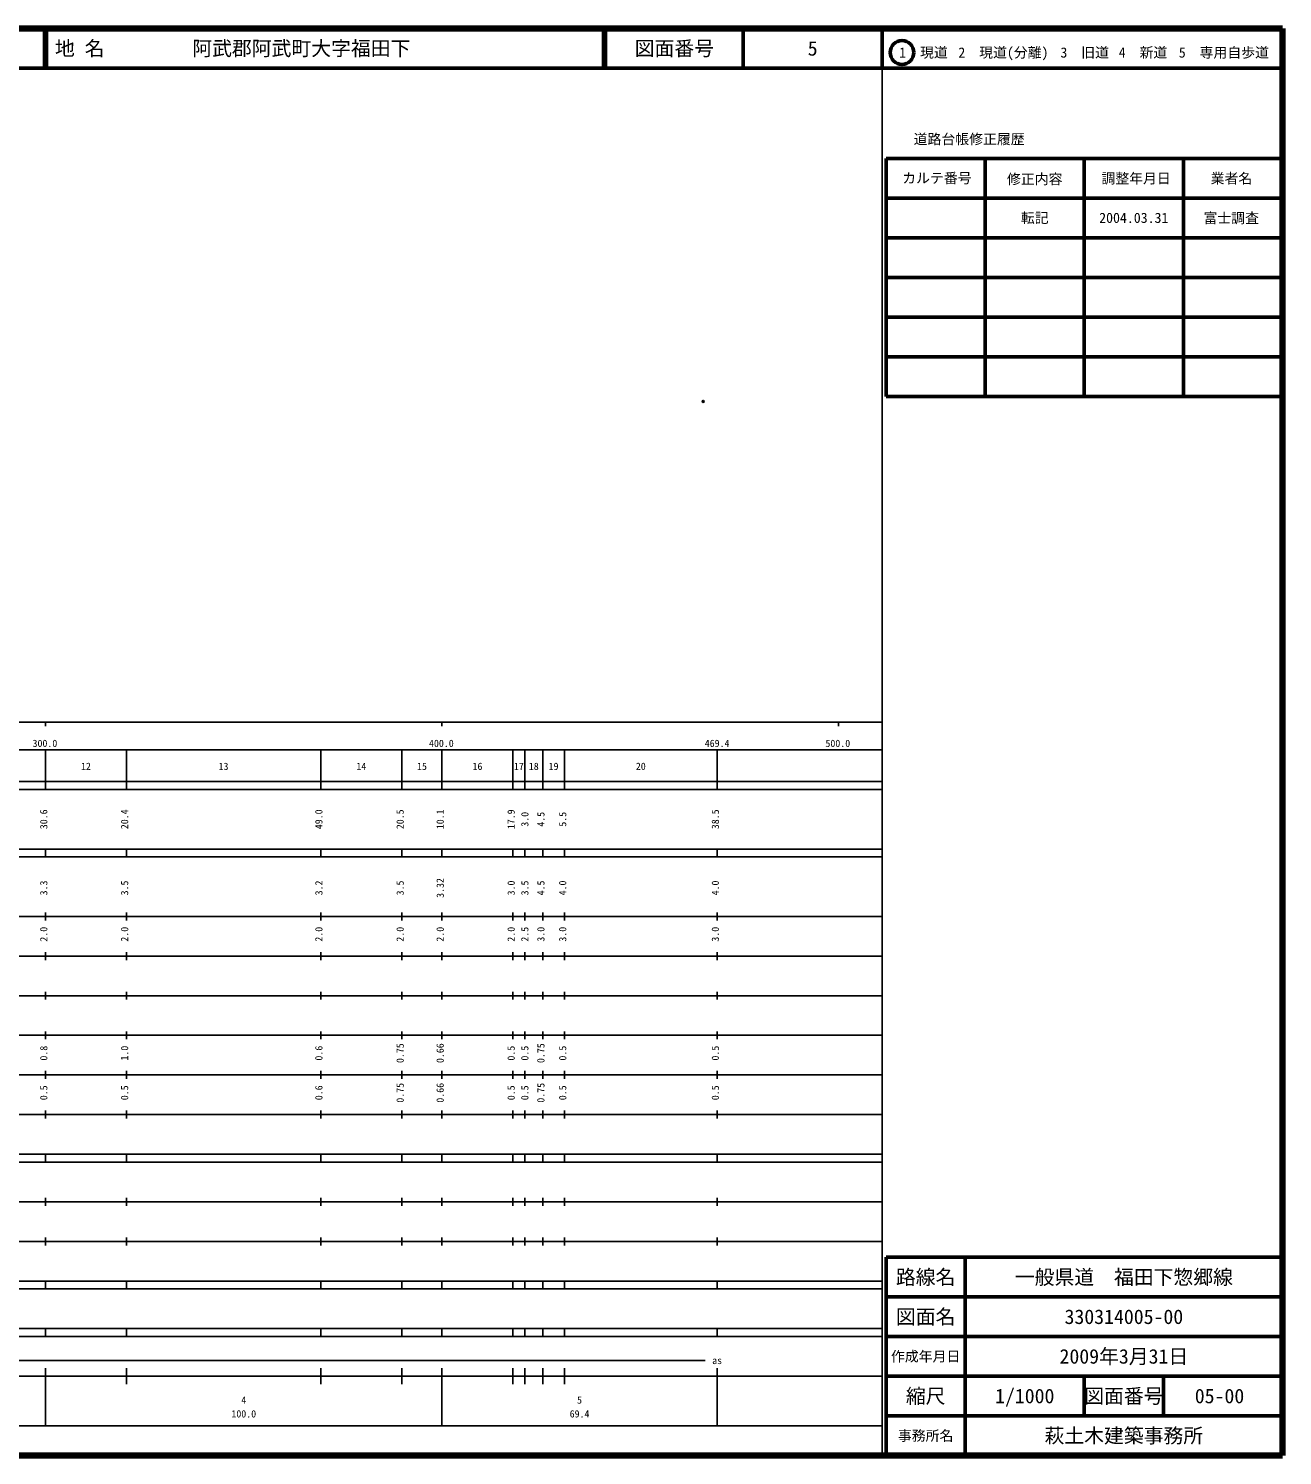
# Model space of a CAD drawing. Units: millimetres on the paper. Extents: x 40 to 680, y 20 to 380.
# Drawn here: x 363.7 to 680, y 20 to 380 of the extents above; entities that cross this region are included whole.
import ezdxf
from ezdxf.enums import TextEntityAlignment as Align

# ---------------------------------------------------------------- set-up
doc = ezdxf.new("R2010")
doc.units = ezdxf.units.MM
doc.header["$PDMODE"] = 32
doc.header["$PDSIZE"] = 0.5
doc.layers.add('M-OTRS', color=6, linetype='Continuous')
doc.layers.add('M-TTL-TXT', color=7, linetype='Continuous')
for name, color, linetype, lineweight in [('M-TTL', 2, 'Continuous', 140), ('M-TTL-BAND', 7, 'Continuous', 25), ('M-TTL-FRAM', 2, 'Continuous', 50), ('M-TTL-LINE', 7, 'Continuous', 50)]:
    doc.layers.add(name, color=color, linetype=linetype, lineweight=lineweight)
doc.styles.add('ＭＳ ゴシック', font='')
doc.styles.get('ＭＳ ゴシック').set_extended_font_data('MS Gothic')

msp = doc.modelspace()

# ---------------------------------------------------------------- linework, layer by layer
at = {"layer": 'M-OTRS'}
msp.add_point((533.895, 285.927), dxfattribs=at)
at = {"layer": 'M-TTL'}
for p, q in [((680, 380), (40, 380)), ((680, 20), (680, 380)), ((40, 20), (680, 20))]:
    msp.add_line(p, q, dxfattribs=at)
at = {"layer": 'M-TTL-BAND'}
for p, q in [((579, 20), (579, 370)), ((40, 205), (579, 205)), ((368, 205), (368, 204)), ((468, 205), (468, 204)), ((568, 205), (568, 204)), ((68, 198), (579, 198)), ((368, 188), (368, 198)), ((388.4, 188), (388.4, 198)), ((437.4, 188), (437.4, 198)), ((457.9, 188), (457.9, 198)), ((468, 188), (468, 198)), ((485.9, 188), (485.9, 198)), ((488.9, 188), (488.9, 198)), ((493.4, 188), (493.4, 198)), ((498.9, 188), (498.9, 198)), ((537.4, 188), (537.4, 198)), ((40, 190), (579, 190)), ((40, 188), (579, 188)), ((40, 173), (579, 173)), ((368, 171), (368, 173)), ((388.4, 171), (388.4, 173)), ((437.4, 171), (437.4, 173)), ((457.9, 171), (457.9, 173)), ((468, 171), (468, 173)), ((485.9, 171), (485.9, 173)), ((488.9, 171), (488.9, 173)), ((493.4, 171), (493.4, 173)), ((498.9, 171), (498.9, 173)), ((537.4, 171), (537.4, 173)), ((40, 171), (579, 171)), ((40, 156), (579, 156)), ((368, 155), (368, 157)), ((388.4, 155), (388.4, 157)), ((437.4, 155), (437.4, 157)), ((457.9, 155), (457.9, 157)), ((468, 155), (468, 157)), ((485.9, 155), (485.9, 157)), ((488.9, 155), (488.9, 157)), ((493.4, 155), (493.4, 157)), ((498.9, 155), (498.9, 157)), ((537.4, 155), (537.4, 157)), ((46, 146), (579, 146)), ((368, 145), (368, 147)), ((388.4, 145), (388.4, 147)), ((437.4, 145), (437.4, 147)), ((457.9, 145), (457.9, 147)), ((468, 145), (468, 147)), ((485.9, 145), (485.9, 147)), ((488.9, 145), (488.9, 147)), ((493.4, 145), (493.4, 147)), ((498.9, 145), (498.9, 147)), ((537.4, 145), (537.4, 147)), ((368, 135), (368, 137)), ((388.4, 135), (388.4, 137)), ((437.4, 135), (437.4, 137)), ((457.9, 135), (457.9, 137)), ((468, 135), (468, 137)), ((485.9, 135), (485.9, 137)), ((488.9, 135), (488.9, 137)), ((493.4, 135), (493.4, 137)), ((498.9, 135), (498.9, 137)), ((537.4, 135), (537.4, 137)), ((52, 136), (579, 136)), ((46, 126), (579, 126)), ((368, 125), (368, 127)), ((388.4, 125), (388.4, 127)), ((437.4, 125), (437.4, 127)), ((457.9, 125), (457.9, 127)), ((468, 125), (468, 127)), ((485.9, 125), (485.9, 127)), ((488.9, 125), (488.9, 127)), ((493.4, 125), (493.4, 127)), ((498.9, 125), (498.9, 127)), ((537.4, 125), (537.4, 127)), ((52, 116), (579, 116)), ((368, 115), (368, 117)), ((388.4, 115), (388.4, 117)), ((437.4, 115), (437.4, 117)), ((457.9, 115), (457.9, 117)), ((468, 115), (468, 117)), ((485.9, 115), (485.9, 117)), ((488.9, 115), (488.9, 117)), ((493.4, 115), (493.4, 117)), ((498.9, 115), (498.9, 117)), ((537.4, 115), (537.4, 117)), ((46, 106), (579, 106)), ((368, 105), (368, 107)), ((388.4, 105), (388.4, 107)), ((437.4, 105), (437.4, 107)), ((457.9, 105), (457.9, 107)), ((468, 105), (468, 107)), ((485.9, 105), (485.9, 107)), ((488.9, 105), (488.9, 107)), ((493.4, 105), (493.4, 107)), ((498.9, 105), (498.9, 107)), ((537.4, 105), (537.4, 107)), ((40, 96), (579, 96)), ((40, 94), (579, 94)), ((368, 94), (368, 96)), ((388.4, 94), (388.4, 96)), ((437.4, 94), (437.4, 96)), ((457.9, 94), (457.9, 96)), ((468, 94), (468, 96)), ((485.9, 94), (485.9, 96)), ((488.9, 94), (488.9, 96)), ((493.4, 94), (493.4, 96)), ((498.9, 94), (498.9, 96)), ((537.4, 94), (537.4, 96)), ((49, 84), (579, 84)), ((368, 83), (368, 85)), ((388.4, 83), (388.4, 85)), ((437.4, 83), (437.4, 85)), ((457.9, 83), (457.9, 85)), ((468, 83), (468, 85)), ((485.9, 83), (485.9, 85)), ((488.9, 83), (488.9, 85)), ((493.4, 83), (493.4, 85)), ((498.9, 83), (498.9, 85)), ((537.4, 83), (537.4, 85)), ((40, 74), (579, 74)), ((368, 73), (368, 75)), ((388.4, 73), (388.4, 75)), ((437.4, 73), (437.4, 75)), ((457.9, 73), (457.9, 75)), ((468, 73), (468, 75)), ((485.9, 73), (485.9, 75)), ((488.9, 73), (488.9, 75)), ((493.4, 73), (493.4, 75)), ((498.9, 73), (498.9, 75)), ((537.4, 73), (537.4, 75)), ((40, 64), (579, 64)), ((40, 62), (579, 62)), ((368, 62), (368, 64)), ((388.4, 62), (388.4, 64)), ((437.4, 62), (437.4, 64)), ((457.9, 62), (457.9, 64)), ((468, 62), (468, 64)), ((485.9, 62), (485.9, 64)), ((488.9, 62), (488.9, 64)), ((493.4, 62), (493.4, 64)), ((498.9, 62), (498.9, 64)), ((537.4, 62), (537.4, 64)), ((40, 52), (579, 52)), ((368, 50), (368, 52)), ((388.4, 50), (388.4, 52)), ((437.4, 50), (437.4, 52)), ((457.9, 50), (457.9, 52)), ((468, 50), (468, 52)), ((485.9, 50), (485.9, 52)), ((488.9, 50), (488.9, 52)), ((493.4, 50), (493.4, 52)), ((498.9, 50), (498.9, 52)), ((537.4, 50), (537.4, 52)), ((40, 50), (579, 50)), ((71, 44), (534.4, 44)), ((40, 40), (579, 40)), ((368, 27.5), (368, 42)), ((388.4, 38), (388.4, 42)), ((437.4, 38), (437.4, 42)), ((457.9, 38), (457.9, 42)), ((468, 27.5), (468, 42)), ((485.9, 38), (485.9, 42)), ((488.9, 38), (488.9, 42)), ((493.4, 38), (493.4, 42)), ((498.9, 38), (498.9, 42)), ((537.4, 27.5), (537.4, 42)), ((68, 27.5), (579, 27.5))]:
    msp.add_line(p, q, dxfattribs=at)
at = {"layer": 'M-TTL-FRAM'}
for p, q in [((580, 347.197), (580, 287.197)), ((580, 347.197), (680, 347.197)), ((580, 287.197), (680, 287.197)), ((680, 70), (580, 70)), ((580, 70), (580, 20))]:
    msp.add_line(p, q, dxfattribs=at)
at = {"layer": 'M-TTL-LINE'}
for p, q in [((367.75, 380), (367.75, 370)), ((368.25, 380), (368.25, 370)), ((508.747, 380), (508.747, 370)), ((509.247, 380), (509.247, 370)), ((543.997, 380), (543.997, 370)), ((579, 380), (579, 370)), ((40, 370), (680, 370)), ((605, 347.197), (605, 287.197)), ((630, 347.197), (630, 287.197)), ((655, 347.197), (655, 287.197)), ((580, 337.197), (680, 337.197)), ((580, 327.197), (680, 327.197)), ((580, 317.197), (680, 317.197)), ((580, 307.197), (680, 307.197)), ((580, 297.197), (680, 297.197)), ((600, 70), (600, 20)), ((680, 60), (580, 60)), ((680, 50), (580, 50)), ((680, 40), (580, 40)), ((630, 40), (630, 30)), ((650, 40), (650, 30)), ((680, 30), (580, 30))]:
    msp.add_line(p, q, dxfattribs=at)
msp.add_circle((584.031, 373.958), 3, dxfattribs=at)

# ---------------------------------------------------------------- texts
at = {"layer": 'M-TTL-BAND', "style": 'ＭＳ ゴシック'}
for s, p in [('300.0', (367.844, 198.195)), ('400.0', (467.844, 198.195)), ('469.4', (537.4, 198.195)), ('500.0', (567.844, 198.195)), ('12', (378.2, 192.405)), ('13', (412.9, 192.405)), ('14', (447.65, 192.405)), ('15', (462.95, 192.405)), ('16', (476.95, 192.405)), ('17', (487.4, 192.405)), ('18', (491.15, 192.405)), ('19', (496.15, 192.405)), ('20', (518.15, 192.405)), ('as', (537.4, 42.5)), ('4', (418, 32.523)), ('5', (502.7, 32.523)), ('100.0', (418, 29.033)), ('69.4', (502.7, 29.033))]:
    msp.add_text(s, height=1.833, dxfattribs=at).set_placement(p, align=Align.BOTTOM_CENTER)
for s, p in [('30.6', (369, 180.5)), ('20.4', (389.4, 180.5)), ('49.0', (438.4, 180.5)), ('20.5', (458.9, 180.5)), ('10.1', (469, 180.5)), ('17.9', (486.9, 180.5)), ('3.0', (490.357, 180.5)), ('4.5', (494.4, 180.5)), ('5.5', (499.9, 180.5)), ('38.5', (538.4, 180.5)), ('3.3', (369, 163.174)), ('3.5', (389.4, 163.174)), ('3.2', (438.4, 163.174)), ('3.5', (458.9, 163.174)), ('3.32', (469, 163.174)), ('3.0', (486.9, 163.174)), ('3.5', (490.357, 163.174)), ('4.5', (494.4, 163.174)), ('4.0', (499.9, 163.174)), ('4.0', (538.4, 163.174)), ('2.0', (369, 151.5)), ('2.0', (389.4, 151.5)), ('2.0', (438.4, 151.5)), ('2.0', (458.9, 151.5)), ('2.0', (469, 151.5)), ('2.0', (486.9, 151.5)), ('2.5', (490.357, 151.5)), ('3.0', (494.4, 151.5)), ('3.0', (499.9, 151.5)), ('3.0', (538.4, 151.5)), ('0.8', (369, 121.5)), ('1.0', (389.4, 121.5)), ('0.6', (438.4, 121.5)), ('0.75', (458.9, 121.5)), ('0.66', (469, 121.5)), ('0.5', (486.9, 121.5)), ('0.5', (490.357, 121.5)), ('0.75', (494.4, 121.5)), ('0.5', (499.9, 121.5)), ('0.5', (538.4, 121.5)), ('0.5', (369, 111.5)), ('0.5', (389.4, 111.5)), ('0.6', (438.4, 111.5)), ('0.75', (458.9, 111.5)), ('0.66', (469, 111.5)), ('0.5', (486.9, 111.5)), ('0.5', (490.357, 111.5)), ('0.75', (494.4, 111.5)), ('0.5', (499.9, 111.5)), ('0.5', (538.4, 111.5))]:
    msp.add_text(s, height=1.833, rotation=90, dxfattribs=at).set_placement(p, align=Align.BOTTOM_CENTER)
at = {"layer": 'M-TTL-TXT', "style": 'ＭＳ ゴシック'}
for s, p in [('地 名', (370.38, 375)), ('阿武郡阿武町大字福田下', (405.024, 375))]:
    msp.add_text(s, height=3.666, dxfattribs=at).set_placement(p, align=Align.MIDDLE_LEFT)
for s, height, p in [('図面番号', 3.666, (526.622, 375)), ('5', 3.666, (561.497, 375)), ('1\u3000現道', 2.566, (589.448, 373.958)), ('2\u3000現道(分離)', 2.566, (609.619, 373.958)), ('3\u3000旧道', 2.566, (630.121, 373.958)), ('4\u3000新道', 2.566, (644.824, 373.958)), ('5\u3000専用自歩道', 2.566, (665.228, 373.958)), ('道路台帳修正履歴', 2.566, (600.968, 352.113)), ('カルテ番号', 2.566, (592.839, 342.277)), ('修正内容', 2.566, (617.509, 342.023)), ('調整年月日', 2.566, (643.089, 342.197)), ('業者名', 2.566, (667.134, 342.197)), ('転記', 2.566, (617.5, 332.245)), ('2004.03.31', 2.566, (642.5, 332.245)), ('富士調査', 2.566, (667.077, 332.189)), ('路線名', 3.666, (590, 65)), ('路線名', 3.666, (590, 65)), ('一般県道\u3000福田下惣郷線', 3.666, (640, 65)), ('図面名', 3.666, (590, 55)), ('図面名', 3.666, (590, 55)), ('330314005-00', 3.666, (640, 55)), ('2009年3月31日', 3.666, (640, 45)), ('作成年月日', 2.566, (590, 45)), ('作成年月日', 2.566, (590, 45)), ('縮尺', 3.666, (590, 35)), ('縮尺', 3.666, (590, 35)), ('1/1000', 3.666, (615, 35)), ('図面番号', 3.666, (640, 35)), ('図面番号', 3.666, (640, 35)), ('05-00', 3.666, (664.125, 35)), ('事務所名', 2.566, (590, 25)), ('事務所名', 2.566, (590, 25)), ('萩土木建築事務所', 3.666, (640, 25))]:
    msp.add_text(s, height=height, dxfattribs=at).set_placement(p, align=Align.MIDDLE_CENTER)

doc.saveas('drawing.dxf')
